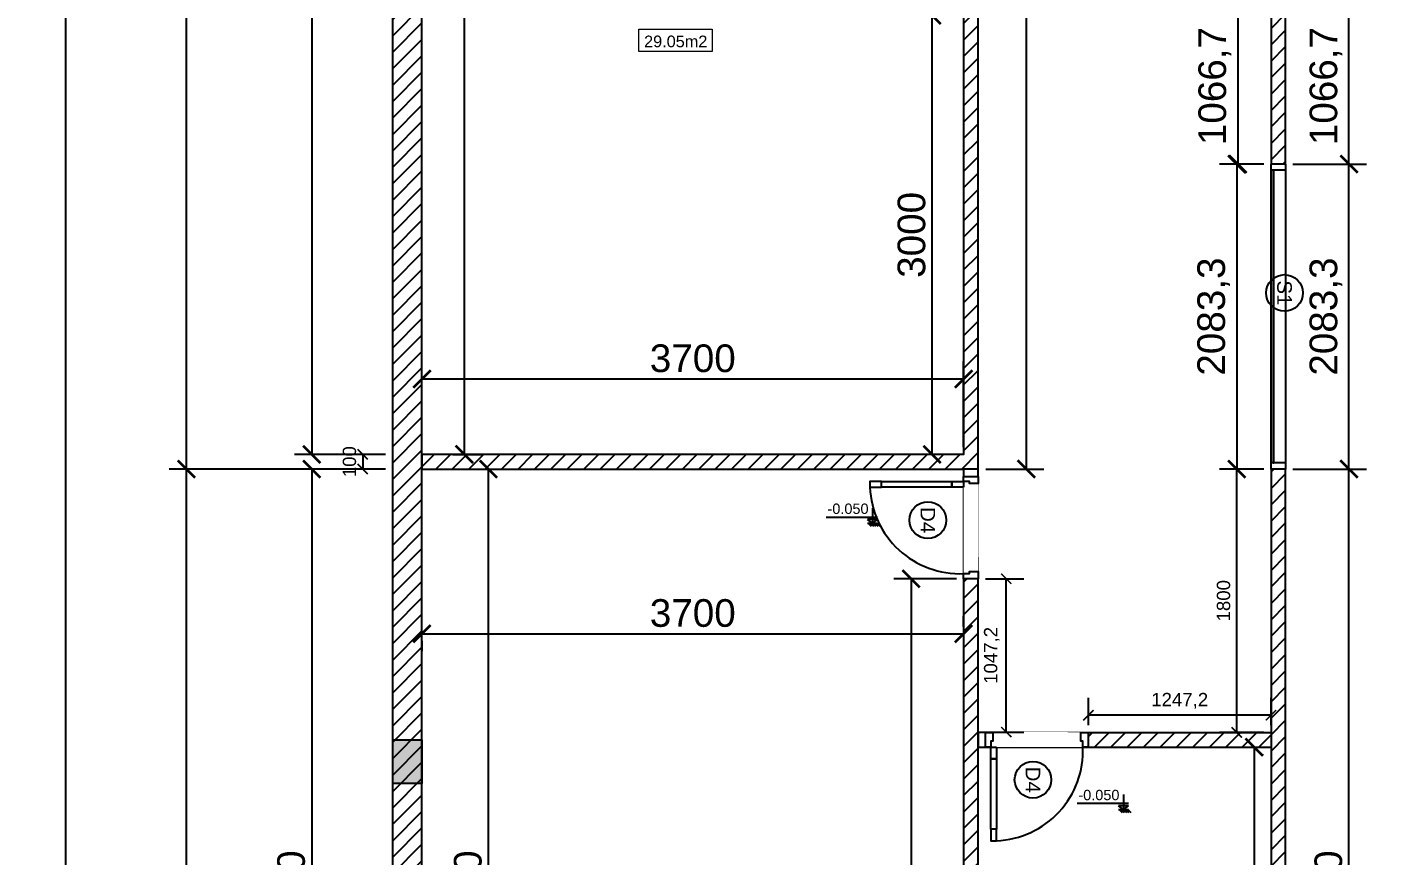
# Model space of a CAD drawing. Header units: millimetres. Extents: x -26398 to 135532, y -376633 to 43268.
# Drawn here: x 75866 to 85180, y -111146 to -105485 of the extents above; entities that cross this region are included whole.
import ezdxf
from ezdxf.enums import TextEntityAlignment as Align

# ---------------------------------------------------------------- set-up
doc = ezdxf.new("R2010")
doc.units = ezdxf.units.MM
for name, color, linetype in [('A-Door', 150, 'Continuous'), ('A5-KICHTHUOC', 251, 'Continuous'), ('cửa', 152, 'Continuous'), ('DIM', 7, 'Continuous'), ('NT', 1, 'Continuous'), ('TƯỜNG', 52, 'Continuous')]:
    doc.layers.add(name, color=color, linetype=linetype)
doc.layers.add('A6-GHICHU', color=147, linetype='Continuous', lineweight=20)
doc.styles.add('GHICHU35', font='', dxfattribs={"width": 0.9, "height": 350})
doc.styles.get("Standard").update_dxf_attribs({"font": 'arial.ttf'})
doc.styles.add('TUANH', font='')
doc.styles.get('GHICHU35').set_extended_font_data('VNI-Helve')
doc.styles.get('TUANH').set_extended_font_data('VNI-Helve-Condense', bold=True)
doc.dimstyles.new('dimmatbang', dxfattribs={"dimscale": 70, "dimtxt": 2.7, "dimasz": 1.7, "dimexe": 1.7, "dimexo": 0.7, "dimtad": 1, "dimtoh": 1, "dimdec": 1, "dimtxsty": 'Standard', "dimblk": 'ARCHTICK', "dimcen": 2.5, "dimclrd": 1, "dimclre": 256, "dimadec": 0, "dimazin": 0, "dimtfac": 1, "dimtdec": 1, "dimtmove": 0, "dimatfit": 3, "dimfxl": 1, "dimarcsym": 0})
pattern_1 = [(45, (-25512.27, -64836.03), (-56.1266, 56.1266), [])]

# ---------------------------------------------------------------- blocks, each defined once
blk = doc.blocks.new('A$C7DB75F4D')
at = {"layer": 'A-Door'}
for points in [[(625, 740), (625, 660), (665, 660), (665, 740)], [(625, 180), (625, 660), (665, 660), (665, 180)], [(35, 100), (35, 60), (50, 60), (50, 50), (50, 0), (0, 0), (0, 100)], [(625, 100), (625, 180), (665, 180), (665, 100)], [(665, 100), (700, 100), (700, 0), (650, 0), (650, 50), (650, 60), (665, 60)]]:
    blk.add_lwpolyline(points, close=True, dxfattribs=at)
at = {"layer": 'NT', "color": 1}
blk.add_arc((650, 125), 615.5, 92.32782, 182.32782, dxfattribs=at)
blk = doc.blocks.new('CUA (D4)')
blk.add_wipeout([(111639.8, -24571.4), (111640.9, -25321.4), (111742.5, -25321.4), (111742.5, -24571.4)]).dxf.layer = 'TƯỜNG'
blk.add_lwpolyline([(111742.5, -24571.4), (111742.5, -24621.4), (111642.5, -24621.4), (111642.5, -24571.4)], close=True)
at = {"layer": 'cửa', "xscale": -1, "rotation": 270}
blk.add_blockref('A$C7DB75F4D', (111642.5, -25321.4), dxfattribs=at)
blk = doc.blocks.new('1-cote nen')
for p, q in [((-2, 267), (-2, 0)), ((-91, 102), (828, 102)), ((-2, 0), (-91, 63)), ((-91, 63), (88, 63)), ((90, 0), (-91, 0)), ((-2, 0), (88, 63)), ((-137, -60), (-77, 0)), ((-99, -60), (-39, 0)), ((-60, -60), (0, 0)), ((-21, -60), (39, 0)), ((17, -60), (77, 0))]:
    blk.add_line(p, q)
at = {"ltscale": 50, "style": 'GHICHU35', "width": 0.9}
blk.add_attdef('%%P0.000', (75, 164), '', height=187, dxfattribs=at)
blk = doc.blocks.new('s1')
blk.add_wipeout([(90168.7, -108046.2), (90168.7, -108146.2), (92252, -108146.2), (92252, -108046.2)]).dxf.layer = 'TƯỜNG'
for p, q in [((90168.7, -108046.2), (92252, -108046.2)), ((90168.7, -108146.2), (90168.7, -108046.2)), ((90210.3, -108146.2), (90210.3, -108046.2)), ((92210.3, -108146.2), (92210.3, -108046.2)), ((92252, -108146.2), (92252, -108046.2)), ((90168.7, -108146.2), (92252, -108146.2))]:
    blk.add_line(p, q)
at = {"color": 4}
blk.add_lwpolyline([(90210.3, -108061.2), (92210.3, -108061.2), (92210.3, -108066.2), (90210.3, -108066.2)], close=True, dxfattribs=at)
blk = doc.blocks.new('_ArchTick')
at = {"color": 0, "linetype": 'ByBlock', "const_width": 0.15}
blk.add_lwpolyline([(-0.5, -0.5), (0.5, 0.5)], dxfattribs=at)
blk = doc.blocks.new('*D3299')
at = {"layer": 'DEFPOINTS', "color": 0, "transparency": 16777216}
for p in [(78362.5, -100553.8), (77809.9, -108403.8), (78362.5, -108403.8)]:
    blk.add_point(p, dxfattribs=at)
at = {"layer": 'DIM', "lineweight": -2, "transparency": 16777216}
for p, q in [((78313.5, -100553.8), (77690.9, -100553.8)), ((78313.5, -108403.8), (77690.9, -108403.8))]:
    blk.add_line(p, q, dxfattribs=at)
at = {"layer": 'DIM', "color": 1, "lineweight": -2, "transparency": 16777216}
blk.add_line((77809.9, -100553.8), (77809.9, -108403.8), dxfattribs=at)
at = {"layer": 'DIM', "color": 1, "lineweight": -2, "transparency": 16777216, "xscale": 119, "yscale": 119, "zscale": 119}
for p, rotation in [((77809.9, -100553.8), 90), ((77809.9, -108403.8), 270)]:
    blk.add_blockref('_ArchTick', p, dxfattribs=dict(at, rotation=rotation))
at = {"layer": 'DIM', "color": 0, "transparency": 16777216, "insert": (77669.7, -104478.8), "char_height": 189, "attachment_point": 5, "rotation": 90}
blk.add_mtext('7850', dxfattribs=at)
blk = doc.blocks.new('*D3300')
at = {"lineweight": -2, "transparency": 16777216}
for p, q in [((78313.5, -108403.8), (78038.6, -108403.8)), ((78313.5, -108503.8), (78038.6, -108503.8))]:
    blk.add_line(p, q, dxfattribs=at)
at = {"color": 1, "lineweight": -2, "transparency": 16777216}
blk.add_line((78157.6, -108403.8), (78157.6, -108503.8), dxfattribs=at)
at = {"layer": 'DEFPOINTS', "color": 0, "transparency": 16777216}
for p in [(78362.5, -108403.8), (78157.6, -108503.8), (78362.5, -108503.8)]:
    blk.add_point(p, dxfattribs=at)
at = {"color": 1, "lineweight": -2, "transparency": 16777216, "xscale": 70, "yscale": 70, "zscale": 70}
for p, rotation in [((78157.6, -108403.8), 90), ((78157.6, -108503.8), 270)]:
    blk.add_blockref('_ArchTick', p, dxfattribs=dict(at, rotation=rotation))
at = {"color": 0, "transparency": 16777216, "insert": (78067.4, -108453.8), "char_height": 91, "attachment_point": 5, "rotation": 90}
blk.add_mtext('100', dxfattribs=at)
blk = doc.blocks.new('*D3301')
at = {"layer": 'DEFPOINTS', "color": 0, "transparency": 16777216}
for p in [(78362.5, -108503.8), (77809.9, -114303.8), (78362.5, -114303.8)]:
    blk.add_point(p, dxfattribs=at)
at = {"layer": 'DIM', "lineweight": -2, "transparency": 16777216}
for p, q in [((78313.5, -108503.8), (77690.9, -108503.8)), ((78313.5, -114303.8), (77690.9, -114303.8))]:
    blk.add_line(p, q, dxfattribs=at)
at = {"layer": 'DIM', "color": 1, "lineweight": -2, "transparency": 16777216}
blk.add_line((77809.9, -108503.8), (77809.9, -114303.8), dxfattribs=at)
at = {"layer": 'DIM', "color": 1, "lineweight": -2, "transparency": 16777216, "xscale": 119, "yscale": 119, "zscale": 119}
for p, rotation in [((77809.9, -108503.8), 90), ((77809.9, -114303.8), 270)]:
    blk.add_blockref('_ArchTick', p, dxfattribs=dict(at, rotation=rotation))
at = {"layer": 'DIM', "color": 0, "transparency": 16777216, "insert": (77669.7, -111403.8), "char_height": 189, "attachment_point": 5, "rotation": 90}
blk.add_mtext('5800', dxfattribs=at)
blk = doc.blocks.new('*D3303')
at = {"layer": 'DEFPOINTS', "color": 0, "transparency": 16777216}
for p in [(76953.7, -108503.8), (78362.5, -108503.8), (78362.5, -114503.8)]:
    blk.add_point(p, dxfattribs=at)
at = {"layer": 'DIM', "lineweight": -2, "transparency": 16777216}
for p, q in [((78313.5, -108503.8), (76834.7, -108503.8)), ((78313.5, -114503.8), (76834.7, -114503.8))]:
    blk.add_line(p, q, dxfattribs=at)
at = {"layer": 'DIM', "color": 1, "lineweight": -2, "transparency": 16777216}
blk.add_line((76953.7, -114503.8), (76953.7, -108503.8), dxfattribs=at)
at = {"layer": 'DIM', "color": 1, "lineweight": -2, "transparency": 16777216, "xscale": 119, "yscale": 119, "zscale": 119}
for p, rotation in [((76953.7, -108503.8), 90), ((76953.7, -114503.8), 270)]:
    blk.add_blockref('_ArchTick', p, dxfattribs=dict(at, rotation=rotation))
at = {"layer": 'DIM', "color": 0, "transparency": 16777216, "insert": (76813.4, -111503.8), "char_height": 189, "attachment_point": 5, "rotation": 90}
blk.add_mtext('6000', dxfattribs=at)
blk = doc.blocks.new('*D3304')
at = {"layer": 'DEFPOINTS', "color": 0, "transparency": 16777216}
for p in [(76953.7, -100503.8), (78362.5, -100503.8), (78362.5, -108503.8)]:
    blk.add_point(p, dxfattribs=at)
at = {"layer": 'DIM', "lineweight": -2, "transparency": 16777216}
for p, q in [((78313.5, -100503.8), (76834.7, -100503.8)), ((78313.5, -108503.8), (76834.7, -108503.8))]:
    blk.add_line(p, q, dxfattribs=at)
at = {"layer": 'DIM', "color": 1, "lineweight": -2, "transparency": 16777216}
blk.add_line((76953.7, -108503.8), (76953.7, -100503.8), dxfattribs=at)
at = {"layer": 'DIM', "color": 1, "lineweight": -2, "transparency": 16777216, "xscale": 119, "yscale": 119, "zscale": 119}
for p, rotation in [((76953.7, -100503.8), 90), ((76953.7, -108503.8), 270)]:
    blk.add_blockref('_ArchTick', p, dxfattribs=dict(at, rotation=rotation))
at = {"layer": 'DIM', "color": 0, "transparency": 16777216, "insert": (76813.4, -104503.8), "char_height": 189, "attachment_point": 5, "rotation": 90}
blk.add_mtext('8000', dxfattribs=at)
blk = doc.blocks.new('*D3338')
at = {"layer": 'DEFPOINTS', "color": 0, "transparency": 16777216}
for p in [(84208.1, -110403.8), (84208.1, -114303.8), (84247.8, -114303.8)]:
    blk.add_point(p, dxfattribs=at)
at = {"layer": 'DIM', "color": 1, "lineweight": -2, "transparency": 16777216}
blk.add_line((84247.8, -110403.8), (84247.8, -114303.8), dxfattribs=at)
at = {"layer": 'DIM', "lineweight": -2, "transparency": 16777216}
for p, q in [((84257.1, -110403.8), (84366.8, -110403.8)), ((84257.1, -114303.8), (84366.8, -114303.8))]:
    blk.add_line(p, q, dxfattribs=at)
at = {"layer": 'DIM', "color": 1, "lineweight": -2, "transparency": 16777216, "xscale": 119, "yscale": 119, "zscale": 119}
for p, rotation in [((84247.8, -110403.8), 90), ((84247.8, -114303.8), 270)]:
    blk.add_blockref('_ArchTick', p, dxfattribs=dict(at, rotation=rotation))
at = {"layer": 'DIM', "color": 0, "transparency": 16777216, "insert": (84107.5, -112353.8), "char_height": 189, "attachment_point": 5, "rotation": 90}
blk.add_mtext('3900', dxfattribs=at)
blk = doc.blocks.new('*D3339')
at = {"layer": 'DEFPOINTS', "color": 0, "transparency": 16777216}
for p in [(79017, -108503.8), (79017, -108503.8), (79017, -114303.8)]:
    blk.add_point(p, dxfattribs=at)
at = {"layer": 'DIM', "color": 1, "lineweight": -2, "transparency": 16777216}
blk.add_line((79017, -114303.8), (79017, -108503.8), dxfattribs=at)
at = {"layer": 'DIM', "lineweight": -2, "transparency": 16777216}
for p, q in [((79066, -108503.8), (79136, -108503.8)), ((79066, -114303.8), (79136, -114303.8))]:
    blk.add_line(p, q, dxfattribs=at)
at = {"layer": 'DIM', "color": 1, "lineweight": -2, "transparency": 16777216, "xscale": 119, "yscale": 119, "zscale": 119}
for p, rotation in [((79017, -108503.8), 90), ((79017, -114303.8), 270)]:
    blk.add_blockref('_ArchTick', p, dxfattribs=dict(at, rotation=rotation))
at = {"layer": 'DIM', "color": 0, "transparency": 16777216, "insert": (78876.7, -111403.8), "char_height": 189, "attachment_point": 5, "rotation": 90}
blk.add_mtext('5800', dxfattribs=at)
blk = doc.blocks.new('*D3340')
at = {"layer": 'DEFPOINTS', "color": 0, "transparency": 16777216}
for p in [(78562.5, -109629.3), (82262.5, -109629.3), (82262.5, -109629.3)]:
    blk.add_point(p, dxfattribs=at)
at = {"layer": 'DIM', "lineweight": -2, "transparency": 16777216}
for p, q in [((82262.5, -109580.3), (82262.5, -109510.3)), ((78562.5, -109678.3), (78562.5, -109748.3))]:
    blk.add_line(p, q, dxfattribs=at)
at = {"layer": 'DIM', "color": 1, "lineweight": -2, "transparency": 16777216}
blk.add_line((78562.5, -109629.3), (82262.5, -109629.3), dxfattribs=at)
at = {"layer": 'DIM', "color": 1, "lineweight": -2, "transparency": 16777216, "xscale": 119, "yscale": 119, "zscale": 119, "rotation": 180}
blk.add_blockref('_ArchTick', (78562.5, -109629.3), dxfattribs=at)
at = {"layer": 'DIM', "color": 1, "lineweight": -2, "transparency": 16777216, "xscale": 119, "yscale": 119, "zscale": 119}
blk.add_blockref('_ArchTick', (82262.5, -109629.3), dxfattribs=at)
at = {"layer": 'DIM', "color": 0, "transparency": 16777216, "insert": (80412.5, -109489), "char_height": 189, "attachment_point": 5}
blk.add_mtext('3700', dxfattribs=at)
blk = doc.blocks.new('*D3341')
at = {"lineweight": -2, "transparency": 16777216}
for p, q in [((83115.3, -110254.8), (83115.3, -110067)), ((84362.5, -110254.8), (84362.5, -110067))]:
    blk.add_line(p, q, dxfattribs=at)
at = {"color": 1, "lineweight": -2, "transparency": 16777216}
blk.add_line((84362.5, -110186), (83115.3, -110186), dxfattribs=at)
at = {"layer": 'DEFPOINTS', "color": 0, "transparency": 16777216}
for p in [(83115.3, -110186), (83115.3, -110303.8), (84362.5, -110303.8)]:
    blk.add_point(p, dxfattribs=at)
at = {"color": 1, "lineweight": -2, "transparency": 16777216, "xscale": 70, "yscale": 70, "zscale": 70, "rotation": 180}
blk.add_blockref('_ArchTick', (83115.3, -110186), dxfattribs=at)
at = {"color": 1, "lineweight": -2, "transparency": 16777216, "xscale": 70, "yscale": 70, "zscale": 70}
blk.add_blockref('_ArchTick', (84362.5, -110186), dxfattribs=at)
at = {"color": 0, "transparency": 16777216, "insert": (83738.9, -110087.6), "char_height": 91, "attachment_point": 5}
blk.add_mtext('1247,2', dxfattribs=at)
blk = doc.blocks.new('*D3342')
at = {"lineweight": -2, "transparency": 16777216}
for p, q in [((82411.5, -109253.8), (82673.1, -109253.8)), ((82411.5, -110301.1), (82673.1, -110301.1))]:
    blk.add_line(p, q, dxfattribs=at)
at = {"color": 1, "lineweight": -2, "transparency": 16777216}
blk.add_line((82554.1, -110301.1), (82554.1, -109253.8), dxfattribs=at)
at = {"layer": 'DEFPOINTS', "color": 0, "transparency": 16777216}
for p in [(82362.5, -109253.8), (82554.1, -109253.8), (82362.5, -110301.1)]:
    blk.add_point(p, dxfattribs=at)
at = {"color": 1, "lineweight": -2, "transparency": 16777216, "xscale": 70, "yscale": 70, "zscale": 70}
for p, rotation in [((82554.1, -109253.8), 90), ((82554.1, -110301.1), 270)]:
    blk.add_blockref('_ArchTick', p, dxfattribs=dict(at, rotation=rotation))
at = {"color": 0, "transparency": 16777216, "insert": (82455.7, -109777.4), "char_height": 91, "attachment_point": 5, "rotation": 90}
blk.add_mtext('1047,2', dxfattribs=at)
blk = doc.blocks.new('*D3343')
at = {"layer": 'DEFPOINTS', "color": 0, "transparency": 16777216}
for p in [(82262.5, -109253.8), (81904.1, -114303.8), (82262.5, -114303.8)]:
    blk.add_point(p, dxfattribs=at)
at = {"layer": 'DIM', "lineweight": -2, "transparency": 16777216}
for p, q in [((82213.5, -109253.8), (81785.1, -109253.8)), ((82213.5, -114303.8), (81785.1, -114303.8))]:
    blk.add_line(p, q, dxfattribs=at)
at = {"layer": 'DIM', "color": 1, "lineweight": -2, "transparency": 16777216}
blk.add_line((81904.1, -109253.8), (81904.1, -114303.8), dxfattribs=at)
at = {"layer": 'DIM', "color": 1, "lineweight": -2, "transparency": 16777216, "xscale": 119, "yscale": 119, "zscale": 119}
for p, rotation in [((81904.1, -109253.8), 90), ((81904.1, -114303.8), 270)]:
    blk.add_blockref('_ArchTick', p, dxfattribs=dict(at, rotation=rotation))
at = {"layer": 'DIM', "color": 0, "transparency": 16777216, "insert": (81763.9, -111778.8), "char_height": 189, "attachment_point": 5, "rotation": 90}
blk.add_mtext('5050', dxfattribs=at)
blk = doc.blocks.new('*D3344')
at = {"lineweight": -2, "transparency": 16777216}
for p, q in [((84313.5, -108503.8), (84009.7, -108503.8)), ((84313.5, -110303.8), (84009.7, -110303.8))]:
    blk.add_line(p, q, dxfattribs=at)
at = {"color": 1, "lineweight": -2, "transparency": 16777216}
blk.add_line((84128.7, -110303.8), (84128.7, -108503.8), dxfattribs=at)
at = {"layer": 'DEFPOINTS', "color": 0, "transparency": 16777216}
for p in [(84128.7, -108503.8), (84362.5, -108503.8), (84362.5, -110303.8)]:
    blk.add_point(p, dxfattribs=at)
at = {"color": 1, "lineweight": -2, "transparency": 16777216, "xscale": 70, "yscale": 70, "zscale": 70}
for p, rotation in [((84128.7, -108503.8), 90), ((84128.7, -110303.8), 270)]:
    blk.add_blockref('_ArchTick', p, dxfattribs=dict(at, rotation=rotation))
at = {"color": 0, "transparency": 16777216, "insert": (84038.5, -109403.8), "char_height": 91, "attachment_point": 5, "rotation": 90}
blk.add_mtext('1800', dxfattribs=at)
blk = doc.blocks.new('*D3345')
at = {"layer": 'DEFPOINTS', "color": 0, "transparency": 16777216}
for p in [(82262.5, -107888.6), (78562.5, -108403.8), (82262.5, -108403.8)]:
    blk.add_point(p, dxfattribs=at)
at = {"layer": 'DIM', "lineweight": -2, "transparency": 16777216}
for p, q in [((78562.5, -108354.8), (78562.5, -107769.6)), ((82262.5, -108354.8), (82262.5, -107769.6))]:
    blk.add_line(p, q, dxfattribs=at)
at = {"layer": 'DIM', "color": 1, "lineweight": -2, "transparency": 16777216}
blk.add_line((78562.5, -107888.6), (82262.5, -107888.6), dxfattribs=at)
at = {"layer": 'DIM', "color": 1, "lineweight": -2, "transparency": 16777216, "xscale": 119, "yscale": 119, "zscale": 119, "rotation": 180}
blk.add_blockref('_ArchTick', (78562.5, -107888.6), dxfattribs=at)
at = {"layer": 'DIM', "color": 1, "lineweight": -2, "transparency": 16777216, "xscale": 119, "yscale": 119, "zscale": 119}
blk.add_blockref('_ArchTick', (82262.5, -107888.6), dxfattribs=at)
at = {"layer": 'DIM', "color": 0, "transparency": 16777216, "insert": (80412.5, -107748.2), "char_height": 189, "attachment_point": 5}
blk.add_mtext('3700', dxfattribs=at)
blk = doc.blocks.new('*D3346')
at = {"layer": 'DEFPOINTS', "color": 0, "transparency": 16777216}
for p in [(78724.6, -100553.8), (78852, -100553.8), (78724.6, -108403.8)]:
    blk.add_point(p, dxfattribs=at)
at = {"layer": 'DIM', "lineweight": -2, "transparency": 16777216}
for p, q in [((78773.6, -100553.8), (78971, -100553.8)), ((78773.6, -108403.8), (78971, -108403.8))]:
    blk.add_line(p, q, dxfattribs=at)
at = {"layer": 'DIM', "color": 1, "lineweight": -2, "transparency": 16777216}
blk.add_line((78852, -108403.8), (78852, -100553.8), dxfattribs=at)
at = {"layer": 'DIM', "color": 1, "lineweight": -2, "transparency": 16777216, "xscale": 119, "yscale": 119, "zscale": 119}
for p, rotation in [((78852, -100553.8), 90), ((78852, -108403.8), 270)]:
    blk.add_blockref('_ArchTick', p, dxfattribs=dict(at, rotation=rotation))
at = {"layer": 'DIM', "color": 0, "transparency": 16777216, "insert": (78711.7, -104478.8), "char_height": 189, "attachment_point": 5, "rotation": 90}
blk.add_mtext('7850', dxfattribs=at)
blk = doc.blocks.new('*D3347')
at = {"layer": 'DEFPOINTS', "color": 0, "transparency": 16777216}
for p in [(82047.8, -105403.8), (82262.5, -105403.8), (82262.5, -108403.8)]:
    blk.add_point(p, dxfattribs=at)
at = {"layer": 'DIM', "lineweight": -2, "transparency": 16777216}
for p, q in [((82213.5, -105403.8), (81928.8, -105403.8)), ((82213.5, -108403.8), (81928.8, -108403.8))]:
    blk.add_line(p, q, dxfattribs=at)
at = {"layer": 'DIM', "color": 1, "lineweight": -2, "transparency": 16777216}
blk.add_line((82047.8, -108403.8), (82047.8, -105403.8), dxfattribs=at)
at = {"layer": 'DIM', "color": 1, "lineweight": -2, "transparency": 16777216, "xscale": 119, "yscale": 119, "zscale": 119}
for p, rotation in [((82047.8, -105403.8), 90), ((82047.8, -108403.8), 270)]:
    blk.add_blockref('_ArchTick', p, dxfattribs=dict(at, rotation=rotation))
at = {"layer": 'DIM', "color": 0, "transparency": 16777216, "insert": (81907.5, -106903.8), "char_height": 189, "attachment_point": 5, "rotation": 90}
blk.add_mtext('3000', dxfattribs=at)
blk = doc.blocks.new('*D3350')
at = {"layer": 'DEFPOINTS', "color": 0, "transparency": 16777216}
for p in [(82365.3, -101306.6), (82691.5, -101306.6), (82365.3, -108503.8)]:
    blk.add_point(p, dxfattribs=at)
at = {"layer": 'DIM', "lineweight": -2, "transparency": 16777216}
for p, q in [((82414.3, -101306.6), (82810.5, -101306.6)), ((82414.3, -108503.8), (82810.5, -108503.8))]:
    blk.add_line(p, q, dxfattribs=at)
at = {"layer": 'DIM', "color": 1, "lineweight": -2, "transparency": 16777216}
blk.add_line((82691.5, -108503.8), (82691.5, -101306.6), dxfattribs=at)
at = {"layer": 'DIM', "color": 1, "lineweight": -2, "transparency": 16777216, "xscale": 119, "yscale": 119, "zscale": 119}
for p, rotation in [((82691.5, -101306.6), 90), ((82691.5, -108503.8), 270)]:
    blk.add_blockref('_ArchTick', p, dxfattribs=dict(at, rotation=rotation))
at = {"layer": 'DIM', "color": 0, "transparency": 16777216, "insert": (82534.2, -104905.2), "char_height": 189, "attachment_point": 5, "rotation": 90}
blk.add_mtext('7197,2', dxfattribs=at)
blk = doc.blocks.new('*D3366')
at = {"layer": 'DEFPOINTS', "color": 0, "transparency": 16777216}
for p in [(84362.5, -105353.8), (84135.9, -106420.5), (84362.5, -106420.5)]:
    blk.add_point(p, dxfattribs=at)
at = {"layer": 'DIM', "lineweight": -2, "transparency": 16777216}
for p, q in [((84313.5, -105353.8), (84016.9, -105353.8)), ((84313.5, -106420.5), (84016.9, -106420.5))]:
    blk.add_line(p, q, dxfattribs=at)
at = {"layer": 'DIM', "color": 1, "lineweight": -2, "transparency": 16777216}
blk.add_line((84135.9, -105353.8), (84135.9, -106420.5), dxfattribs=at)
at = {"layer": 'DIM', "color": 1, "lineweight": -2, "transparency": 16777216, "xscale": 119, "yscale": 119, "zscale": 119}
for p, rotation in [((84135.9, -105353.8), 90), ((84135.9, -106420.5), 270)]:
    blk.add_blockref('_ArchTick', p, dxfattribs=dict(at, rotation=rotation))
at = {"layer": 'DIM', "color": 0, "transparency": 16777216, "insert": (83978.5, -105887.1), "char_height": 189, "attachment_point": 5, "rotation": 90}
blk.add_mtext('1066,7', dxfattribs=at)
blk = doc.blocks.new('*D3367')
at = {"layer": 'DEFPOINTS', "color": 0, "transparency": 16777216}
for p in [(84362.5, -106420.5), (84128.7, -108503.8), (84362.5, -108503.8)]:
    blk.add_point(p, dxfattribs=at)
at = {"layer": 'DIM', "lineweight": -2, "transparency": 16777216}
for p, q in [((84313.5, -106420.5), (84009.7, -106420.5)), ((84313.5, -108503.8), (84009.7, -108503.8))]:
    blk.add_line(p, q, dxfattribs=at)
at = {"layer": 'DIM', "color": 1, "lineweight": -2, "transparency": 16777216}
blk.add_line((84128.7, -106420.5), (84128.7, -108503.8), dxfattribs=at)
at = {"layer": 'DIM', "color": 1, "lineweight": -2, "transparency": 16777216, "xscale": 119, "yscale": 119, "zscale": 119}
for p, rotation in [((84128.7, -106420.5), 90), ((84128.7, -108503.8), 270)]:
    blk.add_blockref('_ArchTick', p, dxfattribs=dict(at, rotation=rotation))
at = {"layer": 'DIM', "color": 0, "transparency": 16777216, "insert": (83971.4, -107462.1), "char_height": 189, "attachment_point": 5, "rotation": 90}
blk.add_mtext('2083,3', dxfattribs=at)
blk = doc.blocks.new('*D3368')
at = {"layer": 'DEFPOINTS', "color": 0, "transparency": 16777216}
for p in [(84462.5, -108503.8), (84895.3, -108503.8), (84462.5, -114303.8)]:
    blk.add_point(p, dxfattribs=at)
at = {"layer": 'DIM', "lineweight": -2, "transparency": 16777216}
for p, q in [((84511.5, -108503.8), (85014.3, -108503.8)), ((84511.5, -114303.8), (85014.3, -114303.8))]:
    blk.add_line(p, q, dxfattribs=at)
at = {"layer": 'DIM', "color": 1, "lineweight": -2, "transparency": 16777216}
blk.add_line((84895.3, -114303.8), (84895.3, -108503.8), dxfattribs=at)
at = {"layer": 'DIM', "color": 1, "lineweight": -2, "transparency": 16777216, "xscale": 119, "yscale": 119, "zscale": 119}
for p, rotation in [((84895.3, -108503.8), 90), ((84895.3, -114303.8), 270)]:
    blk.add_blockref('_ArchTick', p, dxfattribs=dict(at, rotation=rotation))
at = {"layer": 'DIM', "color": 0, "transparency": 16777216, "insert": (84755.1, -111403.8), "char_height": 189, "attachment_point": 5, "rotation": 90}
blk.add_mtext('5800', dxfattribs=at)
blk = doc.blocks.new('*D3369')
at = {"layer": 'DEFPOINTS', "color": 0, "transparency": 16777216}
for p in [(84462.5, -106420.5), (84895.3, -106420.5), (84462.5, -108503.8)]:
    blk.add_point(p, dxfattribs=at)
at = {"layer": 'DIM', "lineweight": -2, "transparency": 16777216}
for p, q in [((84511.5, -106420.5), (85014.3, -106420.5)), ((84511.5, -108503.8), (85014.3, -108503.8))]:
    blk.add_line(p, q, dxfattribs=at)
at = {"layer": 'DIM', "color": 1, "lineweight": -2, "transparency": 16777216}
blk.add_line((84895.3, -108503.8), (84895.3, -106420.5), dxfattribs=at)
at = {"layer": 'DIM', "color": 1, "lineweight": -2, "transparency": 16777216, "xscale": 119, "yscale": 119, "zscale": 119}
for p, rotation in [((84895.3, -106420.5), 90), ((84895.3, -108503.8), 270)]:
    blk.add_blockref('_ArchTick', p, dxfattribs=dict(at, rotation=rotation))
at = {"layer": 'DIM', "color": 0, "transparency": 16777216, "insert": (84738, -107462.1), "char_height": 189, "attachment_point": 5, "rotation": 90}
blk.add_mtext('2083,3', dxfattribs=at)
blk = doc.blocks.new('*D3370')
at = {"layer": 'DEFPOINTS', "color": 0, "transparency": 16777216}
for p in [(84462.5, -105353.8), (84895.3, -105353.8), (84462.5, -106420.5)]:
    blk.add_point(p, dxfattribs=at)
at = {"layer": 'DIM', "lineweight": -2, "transparency": 16777216}
for p, q in [((84511.5, -105353.8), (85014.3, -105353.8)), ((84511.5, -106420.5), (85014.3, -106420.5))]:
    blk.add_line(p, q, dxfattribs=at)
at = {"layer": 'DIM', "color": 1, "lineweight": -2, "transparency": 16777216}
blk.add_line((84895.3, -106420.5), (84895.3, -105353.8), dxfattribs=at)
at = {"layer": 'DIM', "color": 1, "lineweight": -2, "transparency": 16777216, "xscale": 119, "yscale": 119, "zscale": 119}
for p, rotation in [((84895.3, -105353.8), 90), ((84895.3, -106420.5), 270)]:
    blk.add_blockref('_ArchTick', p, dxfattribs=dict(at, rotation=rotation))
at = {"layer": 'DIM', "color": 0, "transparency": 16777216, "insert": (84738, -105887.1), "char_height": 189, "attachment_point": 5, "rotation": 90}
blk.add_mtext('1066,7', dxfattribs=at)
blk = doc.blocks.new('*D3380')
at = {"layer": 'DEFPOINTS', "color": 0, "transparency": 16777216}
for p in [(76130.5, -85503.8), (78362.5, -85503.8), (78362.5, -114503.8)]:
    blk.add_point(p, dxfattribs=at)
at = {"layer": 'DIM', "lineweight": -2, "transparency": 16777216}
for p, q in [((78313.5, -85503.8), (76011.5, -85503.8)), ((78313.5, -114503.8), (76011.5, -114503.8))]:
    blk.add_line(p, q, dxfattribs=at)
at = {"layer": 'DIM', "color": 1, "lineweight": -2, "transparency": 16777216}
blk.add_line((76130.5, -114503.8), (76130.5, -85503.8), dxfattribs=at)
at = {"layer": 'DIM', "color": 1, "lineweight": -2, "transparency": 16777216, "xscale": 119, "yscale": 119, "zscale": 119}
for p, rotation in [((76130.5, -85503.8), 90), ((76130.5, -114503.8), 270)]:
    blk.add_blockref('_ArchTick', p, dxfattribs=dict(at, rotation=rotation))
at = {"layer": 'DIM', "color": 0, "transparency": 16777216, "insert": (75990.2, -100003.8), "char_height": 189, "attachment_point": 5, "rotation": 90}
blk.add_mtext('29000', dxfattribs=at)

msp = doc.modelspace()

# ---------------------------------------------------------------- hatches: boundary and pattern name
h = msp.add_hatch(color=1)
h.dxf.hatch_style = 1
h.paths.add_polyline_path([(78362.5, -110353.82), (78362.5, -110653.82), (78562.5, -110653.82), (78562.5, -110353.82)])
at = {"layer": 'TƯỜNG'}
h = msp.add_hatch(dxfattribs=at)
h.set_pattern_fill('ANSI31', color=256, scale=25)
h.set_pattern_definition(pattern_1)
h.paths.add_polyline_path([(82362.5, -88503.82), (78562.5, -88503.82), (78562.5, -88603.82), (82262.5, -88603.82), (82262.5, -94453.82), (78562.5, -94453.82), (78562.5, -94553.82), (82262.5, -94553.82), (82262.5, -97453.82), (78562.5, -97453.82), (78562.5, -97553.82), (82262.5, -97553.82), (82262.5, -100453.82), (78562.5, -100453.82), (78562.5, -100553.82), (82262.5, -100553.82), (82262.5, -108403.82), (78562.5, -108403.82), (78562.5, -108503.82), (82262.5, -108503.82), (82262.5, -114303.82), (82362.5, -114303.82), (82362.5, -108503.82), (82362.5, -94503.82)], flags=17)
h.paths.add_polyline_path([(84462.5, -94603.82), (88162.5, -94603.82), (88162.5, -94503.82), (84462.5, -94503.82), (84462.5, -88603.82), (88162.5, -88603.82), (88162.5, -88503.82), (84362.5, -88503.82), (84362.5, -94503.82), (84362.5, -104503.82), (84362.5, -114303.82), (84462.5, -114303.82), (84462.5, -104603.82), (88162.5, -104603.82), (88162.5, -104503.82), (84462.5, -104503.82)], flags=17)
h.paths.add_polyline_path([(78562.5, -85703.82), (78362.5, -85703.82), (78362.5, -114503.82), (88362.5, -114503.82), (88362.5, -85503.82), (78562.5, -85503.82), (78562.5, -85703.82), (88162.5, -85703.82), (88162.5, -114303.82), (78562.5, -114303.82)])
h.paths.add_polyline_path([(78562.5, -85503.82), (78362.5, -85503.82), (78362.5, -85703.82), (78562.5, -85703.82)], flags=17)
h = msp.add_hatch(dxfattribs=at)
h.set_pattern_fill('ANSI31', color=256, scale=25)
h.set_pattern_definition(pattern_1)
h.paths.add_polyline_path([(84362.5, -110303.82), (82362.5, -110303.82), (82362.5, -110403.82), (84362.5, -110403.82)])

# ---------------------------------------------------------------- linework, layer by layer
msp.add_lwpolyline([(78562.5, -110653.82), (78362.5, -110653.82), (78362.5, -110353.82), (78562.5, -110353.82)], close=True)
at = {"layer": 'A6-GHICHU', "ltscale": 0.5}
msp.add_lwpolyline([(80044.05, -105497.19), (80545.12, -105497.19), (80545.12, -105651.69), (80044.05, -105651.69)], close=True, dxfattribs=at)
at = {"layer": 'TƯỜNG'}
for p, q in [((78362.5, -114503.82), (78362.5, -85503.82)), ((78562.5, -114303.82), (78562.5, -85503.82)), ((82362.5, -110303.82), (84362.5, -110303.82)), ((82362.5, -110403.82), (84362.5, -110403.82))]:
    msp.add_line(p, q, dxfattribs=at)
for points in [[(78362.5, -85503.82), (88362.5, -85503.82), (88362.5, -114503.82), (78362.5, -114503.82)], [(78562.5, -100553.82), (82262.5, -100553.82), (82262.5, -108403.82), (78562.5, -108403.82), (78562.5, -108503.82), (82262.5, -108503.82), (82262.5, -114303.82), (82362.5, -114303.82), (82362.5, -108503.82), (82362.5, -94503.82), (82362.5, -88503.82), (78562.5, -88503.82), (78562.5, -88603.82), (82262.5, -88603.82), (82262.5, -94453.82), (78562.5, -94453.82), (78562.5, -94553.82), (82262.5, -94553.82), (82262.5, -97453.82), (78562.5, -97453.82), (78562.5, -97553.82), (82262.5, -97553.82), (82262.5, -100453.82), (78562.5, -100453.82)], [(88162.5, -94503.82), (84462.5, -94503.82), (84462.5, -88603.82), (88162.5, -88603.82), (88162.5, -88503.82), (84362.5, -88503.82), (84362.5, -94503.82), (84362.5, -104503.82), (84362.5, -114303.82), (84462.5, -114303.82), (84462.5, -104603.82), (88162.5, -104603.82), (88162.5, -104503.82), (84462.5, -104503.82), (84462.5, -94603.82), (88162.5, -94603.82)]]:
    msp.add_lwpolyline(points, close=True, dxfattribs=at)

# ---------------------------------------------------------------- texts
at = {"layer": 'A6-GHICHU', "ltscale": 0.5, "insert": (80295.94, -105582.44), "char_height": 79.5593, "attachment_point": 5, "style": 'TUANH'}
msp.add_mtext('{\\fArial|b0|i0|c163|p34;29\\fArial|b0|i0|c0|p34;.\\fArial|b0|i0|c163|p34;0\\fArial|b0|i0|c0|p34;5m2}', dxfattribs=at)

# ---------------------------------------------------------------- dimensions: what is measured, and where the dimension line sits
dim = msp.add_linear_dim(base=(78157.65, -108503.82), p1=(78362.5, -108403.82), p2=(78362.5, -108503.82), angle=90, dimstyle='dimmatbang', override={"dimtxt": 1.3, "dimasz": 1})
dim.commit()
dim.dimension.update_dxf_attribs({"geometry": '*D3300', "text_midpoint": (78157.65, -108453.82), "dimtype": 160})
at = {"layer": 'DIM'}
for base, p1, p2, picture, middle in [((76130.5, -85503.82), (78362.5, -114503.82), (78362.5, -85503.82), '*D3380', (75990.25, -100003.82)), ((76953.7, -100503.82), (78362.5, -108503.82), (78362.5, -100503.82), '*D3304', (76813.45, -104503.82)), ((77809.92, -108403.82), (78362.5, -100553.82), (78362.5, -108403.82), '*D3299', (77669.67, -104478.82)), ((78851.96, -100553.82), (78724.55, -108403.82), (78724.55, -100553.82), '*D3346', (78711.71, -104478.82)), ((76953.7, -108503.82), (78362.5, -114503.82), (78362.5, -108503.82), '*D3303', (76813.45, -111503.82)), ((77809.92, -114303.82), (78362.5, -108503.82), (78362.5, -114303.82), '*D3301', (77669.67, -111403.82)), ((79016.99, -108503.82), (79016.99, -114303.82), (79016.99, -108503.82), '*D3339', (78876.75, -111403.82))]:
    dim = msp.add_linear_dim(base=base, p1=p1, p2=p2, angle=90, dimstyle='dimmatbang', dxfattribs=at)
    dim.commit()
    dim.dimension.update_dxf_attribs({"geometry": picture, "text_midpoint": middle})
for base, p1, p2, picture, middle in [((82262.5, -107888.56), (78562.5, -108403.82), (82262.5, -108403.82), '*D3345', (80412.5, -107748.24)), ((82262.5, -109629.32), (78562.5, -109629.32), (82262.5, -109629.32), '*D3340', (80412.5, -109489))]:
    dim = msp.add_linear_dim(base=base, p1=p1, p2=p2, dimstyle='dimmatbang', dxfattribs=at)
    dim.commit()
    dim.dimension.update_dxf_attribs({"geometry": picture, "text_midpoint": middle})
dim = msp.add_linear_dim(base=(84247.81, -114303.82), p1=(84208.12, -110403.82), p2=(84208.12, -114303.82), angle=90, dimstyle='dimmatbang', dxfattribs=at)
dim.commit()
dim.dimension.update_dxf_attribs({"geometry": '*D3338', "text_midpoint": (84247.81, -112353.82), "dimtype": 160})

# ---------------------------------------------------------------- next in the draw order: block references
at = {"layer": 'TƯỜNG', "xscale": -1, "rotation": 90}
for name, p in [('s1', (-23683.74, -16251.81)), ('CUA (D4)', (57791.15, 1338.69))]:
    msp.add_blockref(name, p, dxfattribs=at)
at = {"layer": 'TƯỜNG', "xscale": -1}
msp.add_blockref('CUA (D4)', (194005.01, -83932.46), dxfattribs=at)

# ---------------------------------------------------------------- next in the draw order: linework, layer by layer
for centre in [(84454.75, -107300.79), (82018.22, -108853.12), (82736.49, -110627.17)]:
    msp.add_circle(centre, 125.19)

# ---------------------------------------------------------------- next in the draw order: block references
at = {"layer": 'A5-KICHTHUOC', "ltscale": 0.5}
ref = msp.add_blockref('1-cote nen', (81640.46, -108873.33), dxfattribs=dict(at, xscale=-0.3822541714018616, yscale=0.3822541714018616, zscale=0.3822541714018616))
ref.add_attrib('%%P0.000', '-0.050', (81332.8, -108810.66), dxfattribs={"layer": '0', "color": 4, "ltscale": 50, "height": 70.788})
ref = msp.add_blockref('1-cote nen', (83354.36, -110829.54), dxfattribs=dict(at, xscale=-0.3822541714018616, yscale=0.3822541714018616, zscale=0.3822541714018616))
ref.add_attrib('%%P0.000', '-0.050', (83046.71, -110766.87), dxfattribs={"layer": '0', "color": 4, "ltscale": 50, "height": 70.788})

# ---------------------------------------------------------------- next in the draw order: texts
at = {"layer": 'TƯỜNG'}
for s, p in [('S1', (84454.75, -107300.79)), ('D4', (82018.22, -108853.12)), ('D4', (82736.49, -110627.17))]:
    msp.add_text(s, height=100.154, rotation=270, dxfattribs=at).set_placement(p, align=Align.MIDDLE_CENTER)

# ---------------------------------------------------------------- next in the draw order: dimensions: what is measured, and where the dimension line sits
for base, p1, p2, picture, middle in [((84128.72, -108503.82), (84362.5, -110303.82), (84362.5, -108503.82), '*D3344', (84128.72, -109403.82)), ((82554.1, -109253.82), (82362.5, -110301.06), (82362.5, -109253.82), '*D3342', (82554.1, -109777.44))]:
    dim = msp.add_linear_dim(base=base, p1=p1, p2=p2, angle=90, dimstyle='dimmatbang', override={"dimtxt": 1.3, "dimasz": 1})
    dim.commit()
    dim.dimension.update_dxf_attribs({"geometry": picture, "text_midpoint": middle, "dimtype": 160})
dim = msp.add_linear_dim(base=(83115.2514, -110185.9927), p1=(84362.4971, -110303.8152), p2=(83115.2514, -110303.8152), dimstyle='dimmatbang', override={"dimtxt": 1.3, "dimasz": 1})
dim.commit()
dim.dimension.update_dxf_attribs({"geometry": '*D3341', "text_midpoint": (83738.8742, -110087.5558)})
at = {"layer": 'DIM'}
for base, p1, p2, picture, middle in [((82691.5364, -101306.5695), (82365.2514, -108503.8152), (82365.2514, -101306.5695), '*D3350', (82534.206, -104905.1924)), ((82047.84, -105403.82), (82262.5, -108403.82), (82262.5, -105403.82), '*D3347', (81907.53, -106903.82)), ((84135.87, -106420.48), (84362.5, -105353.82), (84362.5, -106420.48), '*D3366', (83978.54, -105887.15)), ((84895.33, -105353.82), (84462.5, -106420.48), (84462.5, -105353.82), '*D3370', (84738, -105887.15)), ((84128.72, -108503.82), (84362.5, -106420.48), (84362.5, -108503.82), '*D3367', (83971.39, -107462.15)), ((84895.33, -106420.48), (84462.5, -108503.82), (84462.5, -106420.48), '*D3369', (84738, -107462.15)), ((84895.33, -108503.82), (84462.5, -114303.82), (84462.5, -108503.82), '*D3368', (84755.08, -111403.82)), ((81904.15, -114303.82), (82262.5, -109253.82), (82262.5, -114303.82), '*D3343', (81763.9, -111778.82))]:
    dim = msp.add_linear_dim(base=base, p1=p1, p2=p2, angle=90, dimstyle='dimmatbang', dxfattribs=at)
    dim.commit()
    dim.dimension.update_dxf_attribs({"geometry": picture, "text_midpoint": middle})

doc.saveas('drawing.dxf')
